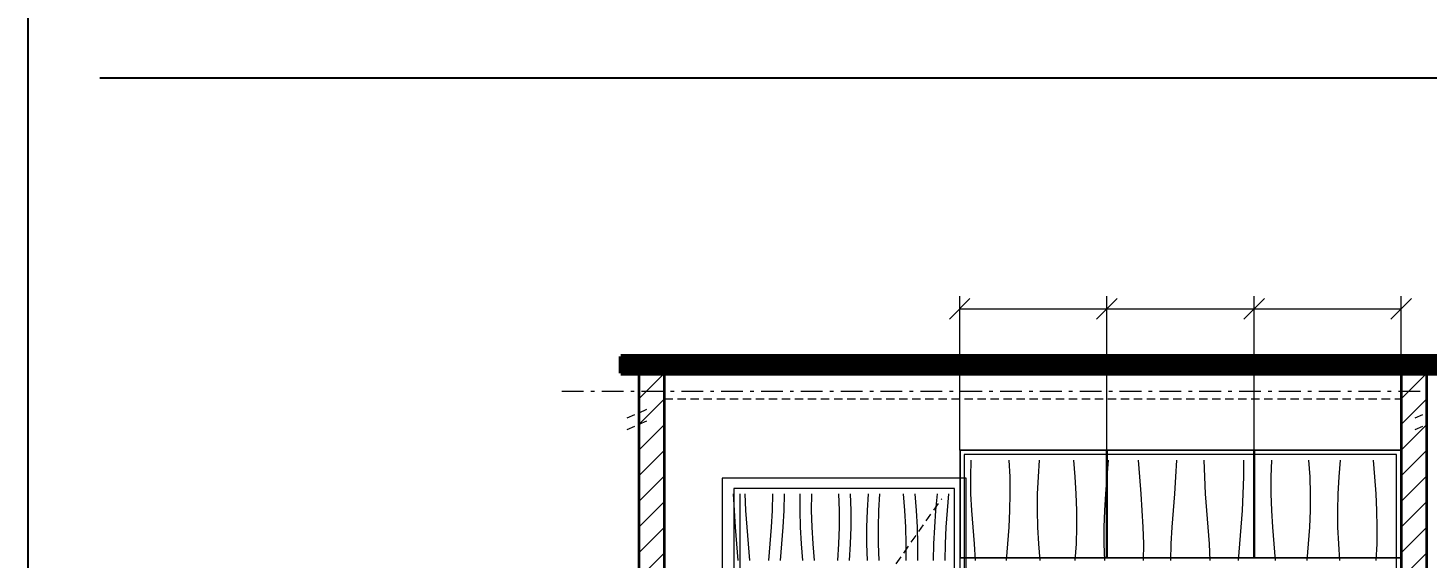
# Model space of a CAD drawing. Header units: millimetres. Extents: x -39780 to 216580, y 220 to 11660.
# Drawn here: x 120220 to 125671, y 3829 to 5894 of the extents above; entities that cross this region are included whole.
import ezdxf

# ---------------------------------------------------------------- set-up
doc = ezdxf.new("R2010")
doc.units = ezdxf.units.MM
for name, color, linetype, lineweight in [('AXIS', 8, 'CONTINUOUS', 9), ('BAND', 7, 'CONTINUOUS', 60), ('DETAIL', 7, 'CONTINUOUS', 18), ('DIM', 7, 'CONTINUOUS', 13), ('FRAME', 7, 'CONTINUOUS', 25), ('HATCH', 8, 'CONTINUOUS', 9), ('OPEN', 8, 'CONTINUOUS', 9), ('PENDING', 8, 'CONTINUOUS', 13), ('WALL', 7, 'CONTINUOUS', 35), ('WOOD', 7, 'CONTINUOUS', 18)]:
    doc.layers.add(name, color=color, linetype=linetype, lineweight=lineweight)

msp = doc.modelspace()

# ---------------------------------------------------------------- linework, layer by layer
at = {"layer": 'AXIS'}
for p, q in [((122300, 4480), (122384.7, 4480)), ((122412.9, 4480), (122427, 4480)), ((122455.2, 4480), (122539.9, 4480)), ((122568.1, 4480), (122582.2, 4480)), ((122610.4, 4480), (122695.1, 4480)), ((122723.3, 4480), (122737.4, 4480)), ((122765.7, 4480), (122850.3, 4480)), ((122878.6, 4480), (122892.7, 4480)), ((122920.9, 4480), (123005.6, 4480)), ((123033.8, 4480), (123047.9, 4480)), ((123076.1, 4480), (123160.8, 4480)), ((123189, 4480), (123203.1, 4480)), ((123231.3, 4480), (123316, 4480)), ((123344.2, 4480), (123358.3, 4480)), ((123386.6, 4480), (123471.2, 4480)), ((123499.4, 4480), (123513.6, 4480)), ((123541.8, 4480), (123626.4, 4480)), ((123654.7, 4480), (123668.8, 4480)), ((123697, 4480), (123781.7, 4480)), ((123809.9, 4480), (123824, 4480)), ((123852.2, 4480), (123936.9, 4480)), ((123965.1, 4480), (123979.2, 4480)), ((124007.4, 4480), (124092.1, 4480)), ((124120.3, 4480), (124134.4, 4480)), ((124162.7, 4480), (124247.3, 4480)), ((124275.6, 4480), (124289.7, 4480)), ((124317.9, 4480), (124402.6, 4480)), ((124430.8, 4480), (124444.9, 4480)), ((124473.1, 4480), (124557.8, 4480)), ((124586, 4480), (124600.1, 4480)), ((124628.3, 4480), (124713, 4480)), ((124741.2, 4480), (124755.3, 4480)), ((124783.6, 4480), (124868.2, 4480)), ((124896.4, 4480), (124910.6, 4480)), ((124938.8, 4480), (125023.4, 4480)), ((125051.7, 4480), (125065.8, 4480)), ((125094, 4480), (125178.7, 4480)), ((125206.9, 4480), (125221, 4480)), ((125249.2, 4480), (125333.9, 4480)), ((125362.1, 4480), (125376.2, 4480)), ((125404.4, 4480), (125489.1, 4480)), ((125517.3, 4480), (125531.4, 4480)), ((125559.7, 4480), (125644.3, 4480))]:
    msp.add_line(p, q, dxfattribs=at)
at = {"layer": 'BAND'}
for p, q in [((125740, 4615), (122530, 4615)), ((122530, 4615), (122530, 4550)), ((122530, 4614), (125740, 4614)), ((122530, 4606), (125740, 4606)), ((122530, 4598), (125740, 4598)), ((122530, 4590), (125740, 4590)), ((122530, 4582), (125740, 4582)), ((122530, 4574), (125740, 4574)), ((122530, 4566), (125740, 4566)), ((122530, 4558), (125740, 4558)), ((122530, 4550), (125740, 4550)), ((122530, 4550), (125740, 4550))]:
    msp.add_line(p, q, dxfattribs=at)
at = {"layer": 'DETAIL'}
for p, q in [((124421.5, 4248.5), (123851.5, 4248.5)), ((123851.5, 4248.5), (123851.5, 3831.5)), ((125552, 4232), (123868, 4232)), ((123868, 4232), (123868, 1930)), ((124421.5, 3831.5), (124421.5, 4248.5)), ((124995.5, 4248.5), (124424.5, 4248.5)), ((124424.5, 4248.5), (124424.5, 3831.5)), ((124995.5, 3831.5), (124995.5, 4248.5)), ((125568.5, 4248.5), (124998.5, 4248.5)), ((124998.5, 4248.5), (124998.5, 3831.5)), ((125552, 1930), (125552, 4232)), ((125568.5, 3831.5), (125568.5, 4248.5)), ((122995, 1870), (122995, 4080)), ((123850, 3830), (125570, 3830)), ((123851.5, 3831.5), (124421.5, 3831.5)), ((124424.5, 3831.5), (124995.5, 3831.5)), ((124998.5, 3831.5), (125568.5, 3831.5))]:
    msp.add_line(p, q, dxfattribs=at)
at = {"layer": 'DIM'}
for p, q in [((123810, 4760), (123890, 4840)), ((123850, 4250), (123850, 4850)), ((123850, 4800), (124423, 4800)), ((124383, 4760), (124463, 4840)), ((124383, 4760), (124463, 4840)), ((124423, 4250), (124423, 4850)), ((124423, 4250), (124423, 4850)), ((124423, 4800), (124997, 4800)), ((124957, 4760), (125037, 4840)), ((124957, 4760), (125037, 4840)), ((124997, 4250), (124997, 4850)), ((124997, 4250), (124997, 4850)), ((124997, 4800), (125570, 4800)), ((125530, 4760), (125610, 4840)), ((125570, 4250), (125570, 4850))]:
    msp.add_line(p, q, dxfattribs=at)
at = {"layer": 'FRAME'}
for p, q in [((120220, 11660), (120220, 220)), ((120500, 5700), (134300, 5700))]:
    msp.add_line(p, q, dxfattribs=at)
at = {"layer": 'HATCH'}
for p, q in [((122600, 4450), (122700, 4550)), ((125570, 4450), (125670, 4550)), ((122600, 4350), (122700, 4450)), ((125570, 4350), (125670, 4450)), ((122600, 4250), (122700, 4350)), ((125570, 4250), (125670, 4350)), ((122600, 4150), (122700, 4250)), ((123893, 4145), (123894.4, 4210)), ((124046, 4145), (124042.9, 4210)), ((124156.5, 4145), (124161, 4210)), ((124299.9, 4145), (124294.7, 4210)), ((124424.4, 4145), (124429.7, 4210)), ((124551.2, 4145), (124546.6, 4210)), ((124692.7, 4145), (124695.9, 4210)), ((124804.5, 4145), (124803, 4210)), ((124956.9, 4145), (124956.4, 4210)), ((125063.3, 4145), (125065.7, 4210)), ((125214.8, 4145), (125210.9, 4210)), ((125328.4, 4145), (125333.4, 4210)), ((125467.5, 4145), (125462.2, 4210)), ((125570, 4150), (125670, 4250)), ((122600, 4050), (122700, 4150)), ((123894, 4080), (123893, 4145)), ((124047, 4080), (124046, 4145)), ((124153.7, 4080), (124156.5, 4145)), ((124304.2, 4080), (124299.9, 4145)), ((124419.3, 4080), (124424.4, 4145)), ((124556.5, 4080), (124551.2, 4145)), ((124687.9, 4080), (124692.7, 4145)), ((124808, 4080), (124804.5, 4145)), ((124955, 4080), (124956.9, 4145)), ((125063.3, 4080), (125063.3, 4145)), ((125216.8, 4080), (125214.8, 4145)), ((125324.7, 4080), (125328.4, 4145)), ((125472.4, 4080), (125467.5, 4145)), ((125570, 4050), (125670, 4150)), ((122600, 3950), (122700, 4050)), ((122972.2, 4015), (122969, 4080)), ((123017.2, 4015), (123014, 4080)), ((123120.6, 4015), (123122, 4080)), ((123165.6, 4015), (123167, 4080)), ((123228.1, 4015), (123228.7, 4080)), ((123273.1, 4015), (123273.7, 4080)), ((123381.6, 4015), (123379.2, 4080)), ((123426.6, 4015), (123424.2, 4080)), ((123490.3, 4015), (123494.3, 4080)), ((123535.3, 4015), (123539.3, 4080)), ((123636.5, 4015), (123631.5, 4080)), ((123681.5, 4015), (123676.5, 4080)), ((123757.6, 4015), (123762.9, 4080)), ((123802.6, 4015), (123807.9, 4080)), ((123897.2, 4015), (123894, 4080)), ((124045.6, 4015), (124047, 4080)), ((124153.1, 4015), (124153.7, 4080)), ((124306.6, 4015), (124304.2, 4080)), ((124415.3, 4015), (124419.3, 4080)), ((124561.5, 4015), (124556.5, 4080)), ((124682.6, 4015), (124687.9, 4080)), ((124813, 4015), (124808, 4080)), ((124951.2, 4015), (124955, 4080)), ((125065.5, 4015), (125063.3, 4080)), ((125216.5, 4015), (125216.8, 4080)), ((125323, 4015), (125324.7, 4080)), ((125475.8, 4015), (125472.4, 4080)), ((125570, 3950), (125670, 4050)), ((122976.9, 3950), (122972.2, 4015)), ((123021.9, 3950), (123017.2, 4015)), ((123117.1, 3950), (123120.6, 4015)), ((123162.1, 3950), (123165.6, 4015)), ((123229.9, 3950), (123228.1, 4015)), ((123274.9, 3950), (123273.1, 4015)), ((123381.8, 3950), (123381.6, 4015)), ((123426.8, 3950), (123426.6, 4015)), ((123488.2, 3950), (123490.3, 4015)), ((123533.2, 3950), (123535.3, 4015)), ((123640.2, 3950), (123636.5, 4015)), ((123685.2, 3950), (123681.5, 4015)), ((123752.7, 3950), (123757.6, 4015)), ((123797.7, 3950), (123802.6, 4015)), ((123901.9, 3950), (123897.2, 4015)), ((124042.1, 3950), (124045.6, 4015)), ((124154.9, 3950), (124153.1, 4015)), ((124306.8, 3950), (124306.6, 4015)), ((124413.2, 3950), (124415.3, 4015)), ((124565.2, 3950), (124561.5, 4015)), ((124677.7, 3950), (124682.6, 4015)), ((124818.3, 3950), (124813, 4015)), ((124946.1, 3950), (124951.2, 4015)), ((125069.6, 3950), (125065.5, 4015)), ((125213.9, 3950), (125216.5, 4015)), ((125323.8, 3950), (125323, 4015)), ((125477, 3950), (125475.8, 4015)), ((122600, 3850), (122700, 3950)), ((122982.2, 3885), (122976.9, 3950)), ((123027.2, 3885), (123021.9, 3950)), ((123112.2, 3885), (123117.1, 3950)), ((123157.2, 3885), (123162.1, 3950)), ((123233.7, 3885), (123229.9, 3950)), ((123278.7, 3885), (123274.9, 3950)), ((123379.6, 3885), (123381.8, 3950)), ((123424.6, 3885), (123426.8, 3950)), ((123488.4, 3885), (123488.2, 3950)), ((123533.4, 3885), (123533.2, 3950)), ((123641.9, 3885), (123640.2, 3950)), ((123686.9, 3885), (123685.2, 3950)), ((123749.3, 3885), (123752.7, 3950)), ((123794.3, 3885), (123797.7, 3950)), ((123907.2, 3885), (123901.9, 3950)), ((124037.2, 3885), (124042.1, 3950)), ((124158.7, 3885), (124154.9, 3950)), ((124304.6, 3885), (124306.8, 3950)), ((124413.4, 3885), (124413.2, 3950)), ((124566.9, 3885), (124565.2, 3950)), ((124674.3, 3885), (124677.7, 3950)), ((124823, 3885), (124818.3, 3950)), ((124940.8, 3885), (124946.1, 3950)), ((125074.8, 3885), (125069.6, 3950)), ((125209.6, 3885), (125213.9, 3950)), ((125326.7, 3885), (125323.8, 3950)), ((125475.9, 3885), (125477, 3950)), ((125570, 3850), (125670, 3950)), ((122987.1, 3820), (122982.2, 3885)), ((123032.1, 3820), (123027.2, 3885)), ((123106.9, 3820), (123112.2, 3885)), ((123151.9, 3820), (123157.2, 3885)), ((123238.7, 3820), (123233.7, 3885)), ((123283.7, 3820), (123278.7, 3885)), ((123375.5, 3820), (123379.6, 3885)), ((123420.5, 3820), (123424.6, 3885)), ((123491, 3820), (123488.4, 3885)), ((123536, 3820), (123533.4, 3885)), ((123641.3, 3820), (123641.9, 3885)), ((123686.3, 3820), (123686.9, 3885)), ((123748, 3820), (123749.3, 3885)), ((123793, 3820), (123794.3, 3885)), ((123912.1, 3820), (123907.2, 3885)), ((124031.9, 3820), (124037.2, 3885)), ((124163.7, 3820), (124158.7, 3885)), ((124300.5, 3820), (124304.6, 3885)), ((124416, 3820), (124413.4, 3885)), ((124566.3, 3820), (124566.9, 3885)), ((124673, 3820), (124674.3, 3885)), ((124826.1, 3820), (124823, 3885)), ((124936.4, 3820), (124940.8, 3885)), ((125080, 3820), (125074.8, 3885)), ((125204.3, 3820), (125209.6, 3885)), ((125331.3, 3820), (125326.7, 3885)), ((125472.6, 3820), (125475.9, 3885)), ((122600, 3750), (122700, 3850)), ((125570, 3750), (125670, 3850))]:
    msp.add_line(p, q, dxfattribs=at)
at = {"layer": 'OPEN'}
for p, q in [((123748.6, 4015.2), (123767.2, 4041.8)), ((123777.8, 4056.8), (123780, 4060)), ((123719.5, 3973.6), (123738.1, 4000.2)), ((123690.3, 3932), (123708.9, 3958.6)), ((123632, 3848.8), (123650.7, 3875.4)), ((123661.2, 3890.4), (123679.8, 3917)), ((123602.9, 3807.2), (123621.5, 3833.7))]:
    msp.add_line(p, q, dxfattribs=at)
at = {"layer": 'PENDING'}
for p, q in [((122700, 4450), (122732.5, 4450)), ((122750.8, 4450), (122783.3, 4450)), ((122801.6, 4450), (122834.1, 4450)), ((122852.4, 4450), (122884.9, 4450)), ((122903.2, 4450), (122935.7, 4450)), ((122954, 4450), (122986.5, 4450)), ((123004.8, 4450), (123037.3, 4450)), ((123055.6, 4450), (123088.1, 4450)), ((123106.4, 4450), (123138.9, 4450)), ((123157.2, 4450), (123189.7, 4450)), ((123208, 4450), (123240.5, 4450)), ((123258.8, 4450), (123291.3, 4450)), ((123309.6, 4450), (123342.1, 4450)), ((123360.4, 4450), (123392.9, 4450)), ((123411.2, 4450), (123443.7, 4450)), ((123462, 4450), (123494.5, 4450)), ((123512.8, 4450), (123545.3, 4450)), ((123563.6, 4450), (123596.1, 4450)), ((123614.4, 4450), (123646.9, 4450)), ((123665.2, 4450), (123697.7, 4450)), ((123716, 4450), (123748.5, 4450)), ((123766.8, 4450), (123799.3, 4450)), ((123817.6, 4450), (123850.1, 4450)), ((123868.4, 4450), (123900.9, 4450)), ((123919.2, 4450), (123951.7, 4450)), ((123970, 4450), (124002.5, 4450)), ((124020.8, 4450), (124053.3, 4450)), ((124071.6, 4450), (124104.1, 4450)), ((124122.4, 4450), (124154.9, 4450)), ((124173.2, 4450), (124205.7, 4450)), ((124224, 4450), (124256.5, 4450)), ((124274.8, 4450), (124307.3, 4450)), ((124325.6, 4450), (124358.1, 4450)), ((124376.4, 4450), (124408.9, 4450)), ((124427.2, 4450), (124459.7, 4450)), ((124478, 4450), (124510.5, 4450)), ((124528.8, 4450), (124561.3, 4450)), ((124579.6, 4450), (124612.1, 4450)), ((124630.4, 4450), (124662.9, 4450)), ((124681.2, 4450), (124713.7, 4450)), ((124732, 4450), (124764.5, 4450)), ((124782.8, 4450), (124815.3, 4450)), ((124833.6, 4450), (124866.1, 4450)), ((124884.4, 4450), (124916.9, 4450)), ((124935.2, 4450), (124967.7, 4450)), ((124986, 4450), (125018.5, 4450)), ((125036.8, 4450), (125069.3, 4450)), ((125087.6, 4450), (125120.1, 4450)), ((125138.4, 4450), (125170.9, 4450)), ((125189.2, 4450), (125221.7, 4450)), ((125240, 4450), (125272.5, 4450)), ((125290.8, 4450), (125323.3, 4450)), ((125341.6, 4450), (125374.1, 4450)), ((125392.4, 4450), (125424.9, 4450)), ((125443.2, 4450), (125475.7, 4450)), ((125494, 4450), (125526.5, 4450)), ((125544.8, 4450), (125570, 4450)), ((122555, 4375), (122584.7, 4388.2)), ((122601.4, 4395.6), (122631.1, 4408.8)), ((122601.4, 4350.6), (122631.1, 4363.8)), ((125625, 4375), (125654.7, 4388.2)), ((122555, 4330), (122584.7, 4343.2)), ((125625, 4330), (125654.7, 4343.2))]:
    msp.add_line(p, q, dxfattribs=at)
at = {"layer": 'WALL'}
for p, q in [((122700, 4550), (122600, 4550)), ((122600, 4550), (122600, 1850)), ((122700, 1850), (122700, 4550)), ((125670, 4550), (125570, 4550)), ((125570, 4550), (125570, 1850)), ((125670, 1850), (125670, 4550))]:
    msp.add_line(p, q, dxfattribs=at)
at = {"layer": 'WOOD'}
for p, q in [((125570, 4250), (123850, 4250)), ((123850, 4250), (123850, 1850)), ((125570, 1850), (125570, 4250)), ((123875, 4140), (122925, 4140)), ((122925, 4140), (122925, 1850)), ((123830, 4100), (122970, 4100)), ((122970, 4100), (122970, 1850)), ((123830, 1850), (123830, 4100)), ((123875, 1850), (123875, 4140))]:
    msp.add_line(p, q, dxfattribs=at)

doc.saveas('drawing.dxf')
